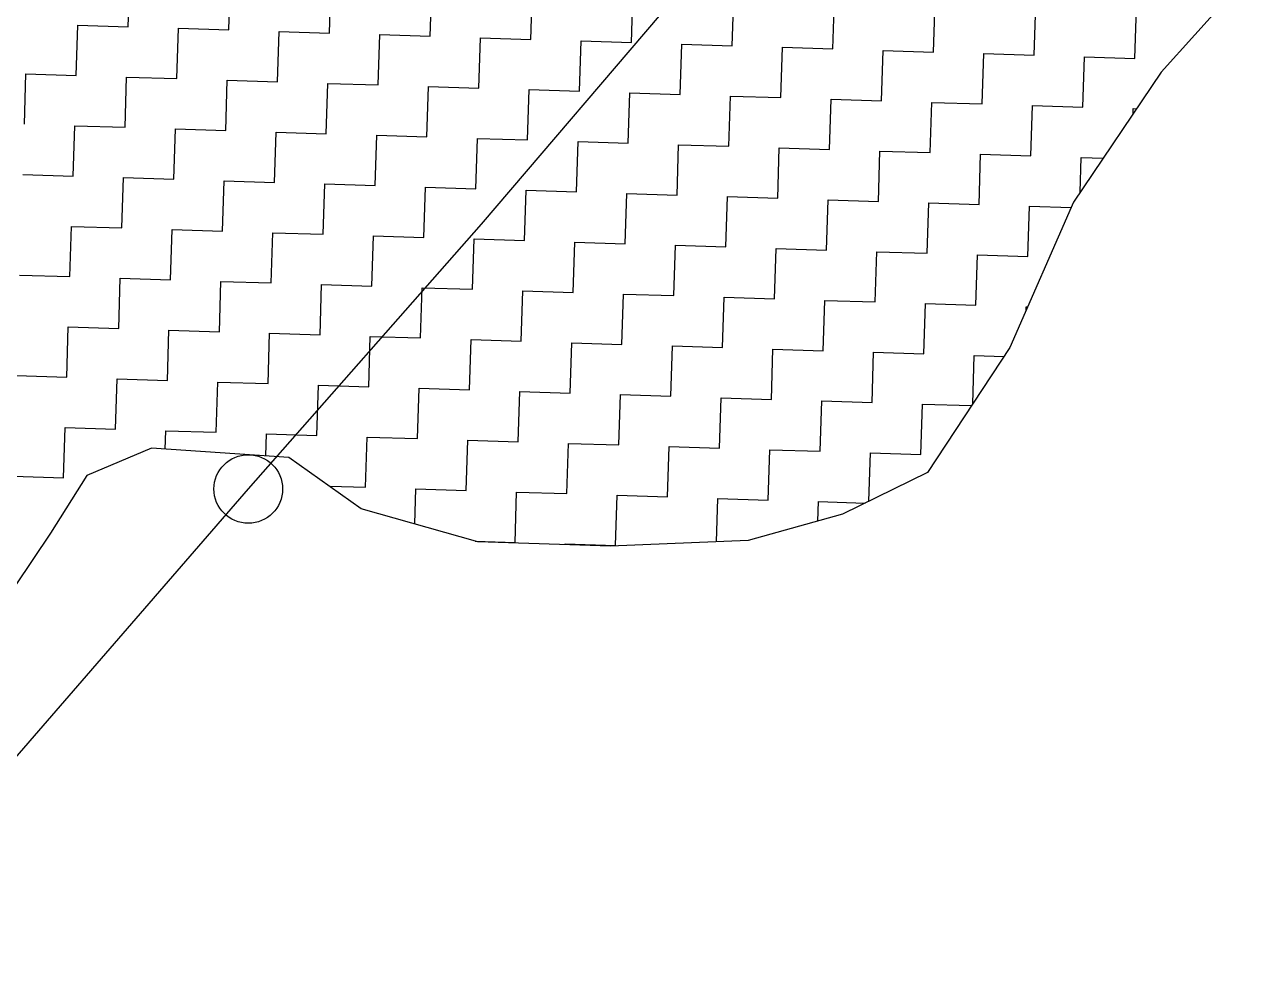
# Model space of a CAD drawing. Header units: metres. Extents: x 289133 to 292218, y 2093453 to 2100632.
# Drawn here: x 290006.2 to 290166.3, y 2093904 to 2094027.2 of the extents above; entities that cross this region are included whole.
import ezdxf

# ---------------------------------------------------------------- set-up
doc = ezdxf.new("R2010")
doc.units = ezdxf.units.M
doc.header["$MEASUREMENT"] = 0
doc.layers.add('POLY_HATCH', color=12, linetype='Continuous')
doc.layers.add('POLY_PARCEL', color=6, linetype='Continuous')

msp = doc.modelspace()

# ---------------------------------------------------------------- linework, layer by layer
msp.add_circle((290035.63, 2093966.14), 4.51)
at = {"layer": 'POLY_HATCH', "linetype": 'Continuous'}
for p, q in [((290019.85, 2094026.94), (290020.06, 2094033.55)), ((290033.08, 2094026.52), (290033.29, 2094033.13)), ((290046.31, 2094026.1), (290046.52, 2094032.72)), ((290059.54, 2094025.69), (290059.75, 2094032.3)), ((290072.77, 2094025.27), (290072.98, 2094031.89)), ((290086, 2094024.85), (290086.21, 2094031.47)), ((290099.23, 2094024.44), (290099.44, 2094031.05)), ((290112.46, 2094024.02), (290112.67, 2094030.64)), ((290125.69, 2094023.61), (290125.9, 2094030.22)), ((290138.92, 2094023.19), (290139.13, 2094029.8)), ((290152.15, 2094022.77), (290152.36, 2094029.39)), ((290013.02, 2094020.53), (290013.23, 2094027.14)), ((290013.23, 2094027.14), (290019.85, 2094026.94)), ((290026.25, 2094020.11), (290026.46, 2094026.73)), ((290026.46, 2094026.73), (290033.08, 2094026.52)), ((290039.49, 2094019.7), (290039.69, 2094026.31)), ((290039.69, 2094026.31), (290046.31, 2094026.1)), ((290052.72, 2094019.28), (290052.92, 2094025.9)), ((290052.92, 2094025.9), (290059.54, 2094025.69)), ((290065.95, 2094018.86), (290066.15, 2094025.48)), ((290066.15, 2094025.48), (290072.77, 2094025.27)), ((290079.18, 2094018.45), (290079.38, 2094025.06)), ((290079.38, 2094025.06), (290086, 2094024.85)), ((290092.41, 2094018.03), (290092.61, 2094024.65)), ((290092.61, 2094024.65), (290099.23, 2094024.44)), ((290105.64, 2094017.61), (290105.84, 2094024.23)), ((290105.84, 2094024.23), (290112.46, 2094024.02)), ((290118.87, 2094017.2), (290119.08, 2094023.81)), ((290119.08, 2094023.81), (290125.69, 2094023.61)), ((290132.1, 2094016.78), (290132.31, 2094023.4)), ((290132.31, 2094023.4), (290138.92, 2094023.19)), ((290145.33, 2094016.37), (290145.54, 2094022.98)), ((290145.54, 2094022.98), (290152.15, 2094022.77)), ((290006.2, 2094014.12), (290006.41, 2094020.74)), ((290006.41, 2094020.74), (290013.02, 2094020.53)), ((290019.43, 2094013.71), (290019.64, 2094020.32)), ((290019.64, 2094020.32), (290026.25, 2094020.11)), ((290032.66, 2094013.29), (290032.87, 2094019.9)), ((290032.87, 2094019.9), (290039.49, 2094019.7)), ((290045.89, 2094012.87), (290046.1, 2094019.49)), ((290046.1, 2094019.49), (290052.72, 2094019.28)), ((290059.12, 2094012.46), (290059.33, 2094019.07)), ((290059.33, 2094019.07), (290065.95, 2094018.86)), ((290072.35, 2094012.04), (290072.56, 2094018.66)), ((290072.56, 2094018.66), (290079.18, 2094018.45)), ((290085.58, 2094011.62), (290085.79, 2094018.24)), ((290085.79, 2094018.24), (290092.41, 2094018.03)), ((290098.81, 2094011.21), (290099.02, 2094017.82)), ((290099.02, 2094017.82), (290105.64, 2094017.61)), ((290112.04, 2094010.79), (290112.25, 2094017.41)), ((290112.25, 2094017.41), (290118.87, 2094017.2)), ((290125.27, 2094010.38), (290125.48, 2094016.99)), ((290125.48, 2094016.99), (290132.1, 2094016.78)), ((290138.5, 2094009.96), (290138.71, 2094016.57)), ((290138.71, 2094016.57), (290145.33, 2094016.37)), ((290151.92, 2094015.46), (290151.94, 2094016.16)), ((290151.94, 2094016.16), (290152.38, 2094016.14)), ((290012.61, 2094007.3), (290012.82, 2094013.91)), ((290012.82, 2094013.91), (290019.43, 2094013.71)), ((290025.84, 2094006.88), (290026.05, 2094013.5)), ((290026.05, 2094013.5), (290032.66, 2094013.29)), ((290039.07, 2094006.47), (290039.28, 2094013.08)), ((290039.28, 2094013.08), (290045.89, 2094012.87)), ((290052.3, 2094006.05), (290052.51, 2094012.66)), ((290052.51, 2094012.66), (290059.12, 2094012.46)), ((290065.53, 2094005.63), (290065.74, 2094012.25)), ((290065.74, 2094012.25), (290072.35, 2094012.04)), ((290078.76, 2094005.22), (290078.97, 2094011.83)), ((290078.97, 2094011.83), (290085.58, 2094011.62)), ((290091.99, 2094004.8), (290092.2, 2094011.42)), ((290092.2, 2094011.42), (290098.81, 2094011.21)), ((290105.22, 2094004.38), (290105.43, 2094011)), ((290105.43, 2094011), (290112.04, 2094010.79)), ((290118.45, 2094003.97), (290118.66, 2094010.58)), ((290118.66, 2094010.58), (290125.27, 2094010.38)), ((290131.68, 2094003.55), (290131.89, 2094010.17)), ((290131.89, 2094010.17), (290138.5, 2094009.96)), ((290144.98, 2094005.17), (290145.12, 2094009.75)), ((290145.12, 2094009.75), (290148.01, 2094009.66)), ((290005.99, 2094007.51), (290012.61, 2094007.3)), ((290019.02, 2094000.48), (290019.22, 2094007.09)), ((290019.22, 2094007.09), (290025.84, 2094006.88)), ((290032.25, 2094000.06), (290032.45, 2094006.67)), ((290032.45, 2094006.67), (290039.07, 2094006.47)), ((290045.48, 2093999.64), (290045.68, 2094006.26)), ((290045.68, 2094006.26), (290052.3, 2094006.05)), ((290058.71, 2093999.23), (290058.91, 2094005.84)), ((290058.91, 2094005.84), (290065.53, 2094005.63)), ((290071.94, 2093998.81), (290072.14, 2094005.43)), ((290072.14, 2094005.43), (290078.76, 2094005.22)), ((290085.17, 2093998.39), (290085.38, 2094005.01)), ((290085.38, 2094005.01), (290091.99, 2094004.8)), ((290098.4, 2093997.98), (290098.61, 2094004.59)), ((290098.61, 2094004.59), (290105.22, 2094004.38)), ((290111.63, 2093997.56), (290111.84, 2094004.18)), ((290111.84, 2094004.18), (290118.45, 2094003.97)), ((290124.86, 2093997.15), (290125.07, 2094003.76)), ((290125.07, 2094003.76), (290131.68, 2094003.55)), ((290138.09, 2093996.73), (290138.3, 2094003.34)), ((290138.3, 2094003.34), (290143.79, 2094003.17)), ((290012.19, 2093994.07), (290012.4, 2094000.68)), ((290012.4, 2094000.68), (290019.02, 2094000.48)), ((290025.42, 2093993.65), (290025.63, 2094000.27)), ((290025.63, 2094000.27), (290032.25, 2094000.06)), ((290038.65, 2093993.24), (290038.86, 2093999.85)), ((290038.86, 2093999.85), (290045.48, 2093999.64)), ((290051.88, 2093992.82), (290052.09, 2093999.43)), ((290052.09, 2093999.43), (290058.71, 2093999.23)), ((290065.11, 2093992.4), (290065.32, 2093999.02)), ((290065.32, 2093999.02), (290071.94, 2093998.81)), ((290078.34, 2093991.99), (290078.55, 2093998.6)), ((290078.55, 2093998.6), (290085.17, 2093998.39)), ((290091.57, 2093991.57), (290091.78, 2093998.19)), ((290091.78, 2093998.19), (290098.4, 2093997.98)), ((290104.8, 2093991.15), (290105.01, 2093997.77)), ((290105.01, 2093997.77), (290111.63, 2093997.56)), ((290118.03, 2093990.74), (290118.24, 2093997.35)), ((290118.24, 2093997.35), (290124.86, 2093997.15)), ((290131.26, 2093990.32), (290131.47, 2093996.94)), ((290131.47, 2093996.94), (290138.09, 2093996.73)), ((290005.58, 2093994.28), (290012.19, 2093994.07)), ((290018.6, 2093987.24), (290018.81, 2093993.86)), ((290018.81, 2093993.86), (290025.42, 2093993.65)), ((290031.83, 2093986.83), (290032.04, 2093993.44)), ((290032.04, 2093993.44), (290038.65, 2093993.24)), ((290045.06, 2093986.41), (290045.27, 2093993.03)), ((290045.27, 2093993.03), (290051.88, 2093992.82)), ((290058.29, 2093986), (290058.5, 2093992.61)), ((290058.5, 2093992.61), (290065.11, 2093992.4)), ((290071.52, 2093985.58), (290071.73, 2093992.19)), ((290071.73, 2093992.19), (290078.34, 2093991.99)), ((290084.75, 2093985.16), (290084.96, 2093991.78)), ((290084.96, 2093991.78), (290091.57, 2093991.57)), ((290097.98, 2093984.75), (290098.19, 2093991.36)), ((290098.19, 2093991.36), (290104.8, 2093991.15)), ((290111.21, 2093984.33), (290111.42, 2093990.95)), ((290111.42, 2093990.95), (290118.03, 2093990.74)), ((290124.44, 2093983.91), (290124.65, 2093990.53)), ((290124.65, 2093990.53), (290131.26, 2093990.32)), ((290137.86, 2093989.6), (290137.88, 2093990.11)), ((290137.88, 2093990.11), (290138.08, 2093990.11)), ((290011.78, 2093980.84), (290011.98, 2093987.45)), ((290011.98, 2093987.45), (290018.6, 2093987.24)), ((290025.01, 2093980.42), (290025.21, 2093987.04)), ((290025.21, 2093987.04), (290031.83, 2093986.83)), ((290038.24, 2093980.01), (290038.44, 2093986.62)), ((290038.44, 2093986.62), (290045.06, 2093986.41)), ((290051.47, 2093979.59), (290051.67, 2093986.2)), ((290051.67, 2093986.2), (290058.29, 2093986)), ((290064.7, 2093979.17), (290064.91, 2093985.79)), ((290064.91, 2093985.79), (290071.52, 2093985.58)), ((290077.93, 2093978.76), (290078.14, 2093985.37)), ((290078.14, 2093985.37), (290084.75, 2093985.16)), ((290091.16, 2093978.34), (290091.37, 2093984.96)), ((290091.37, 2093984.96), (290097.98, 2093984.75)), ((290104.39, 2093977.92), (290104.6, 2093984.54)), ((290104.6, 2093984.54), (290111.21, 2093984.33)), ((290117.62, 2093977.51), (290117.83, 2093984.12)), ((290117.83, 2093984.12), (290124.44, 2093983.91)), ((290130.86, 2093977.35), (290131.06, 2093983.71)), ((290131.06, 2093983.71), (290134.97, 2093983.58)), ((290005.16, 2093981.05), (290011.78, 2093980.84)), ((290018.18, 2093974.01), (290018.39, 2093980.63)), ((290018.39, 2093980.63), (290025.01, 2093980.42)), ((290031.41, 2093973.6), (290031.62, 2093980.21)), ((290031.62, 2093980.21), (290038.24, 2093980.01)), ((290044.64, 2093973.18), (290044.85, 2093979.8)), ((290044.85, 2093979.8), (290051.47, 2093979.59)), ((290057.87, 2093972.77), (290058.08, 2093979.38)), ((290058.08, 2093979.38), (290064.7, 2093979.17)), ((290071.1, 2093972.35), (290071.31, 2093978.96)), ((290071.31, 2093978.96), (290077.93, 2093978.76)), ((290084.33, 2093971.93), (290084.54, 2093978.55)), ((290084.54, 2093978.55), (290091.16, 2093978.34)), ((290097.56, 2093971.52), (290097.77, 2093978.13)), ((290097.77, 2093978.13), (290104.39, 2093977.92)), ((290110.79, 2093971.1), (290111, 2093977.72)), ((290111, 2093977.72), (290117.62, 2093977.51)), ((290124.03, 2093970.68), (290124.23, 2093977.3)), ((290124.23, 2093977.3), (290130.69, 2093977.1)), ((290011.36, 2093967.61), (290011.57, 2093974.22)), ((290011.57, 2093974.22), (290018.18, 2093974.01)), ((290024.72, 2093971.39), (290024.8, 2093973.81)), ((290024.8, 2093973.81), (290031.41, 2093973.6)), ((290037.94, 2093970.5), (290038.03, 2093973.39)), ((290038.03, 2093973.39), (290044.64, 2093973.18)), ((290051.05, 2093966.36), (290051.26, 2093972.97)), ((290051.26, 2093972.97), (290057.87, 2093972.77)), ((290064.28, 2093965.94), (290064.49, 2093972.56)), ((290064.49, 2093972.56), (290071.1, 2093972.35)), ((290077.51, 2093965.53), (290077.72, 2093972.14)), ((290077.72, 2093972.14), (290084.33, 2093971.93)), ((290090.74, 2093965.11), (290090.95, 2093971.73)), ((290090.95, 2093971.73), (290097.56, 2093971.52)), ((290103.97, 2093964.69), (290104.18, 2093971.31)), ((290104.18, 2093971.31), (290110.79, 2093971.1)), ((290117.21, 2093964.54), (290117.41, 2093970.89)), ((290117.41, 2093970.89), (290124.03, 2093970.68)), ((290004.74, 2093967.82), (290011.36, 2093967.61)), ((290046.29, 2093966.51), (290051.05, 2093966.36)), ((290057.52, 2093961.54), (290057.67, 2093966.15)), ((290057.67, 2093966.15), (290064.28, 2093965.94)), ((290070.69, 2093959.12), (290070.9, 2093965.73)), ((290070.9, 2093965.73), (290077.51, 2093965.53)), ((290083.92, 2093958.7), (290084.13, 2093965.32)), ((290084.13, 2093965.32), (290090.74, 2093965.11)), ((290097.18, 2093959.19), (290097.36, 2093964.9)), ((290097.36, 2093964.9), (290103.97, 2093964.69)), ((290110.51, 2093961.93), (290110.59, 2093964.49)), ((290110.59, 2093964.49), (290116.7, 2093964.29)), ((290065.47, 2093959.28), (290070.69, 2093959.12)), ((290077.3, 2093958.91), (290083.92, 2093958.7)), ((290077.3, 2093958.82), (290077.3, 2093958.91))]:
    msp.add_line(p, q, dxfattribs=at)
at = {"layer": 'POLY_HATCH'}
for p, q in [((290166.33, 2094032.87), (290155.62, 2094020.94)), ((290155.62, 2094020.94), (290144.1, 2094003.86)), ((290144.1, 2094003.86), (290135.74, 2093984.75)), ((290135.74, 2093984.75), (290124.89, 2093968.3)), ((290022.92, 2093971.51), (290014.41, 2093967.91)), ((290040.97, 2093970.3), (290022.92, 2093971.51)), ((290050.45, 2093963.54), (290040.97, 2093970.3)), ((290014.41, 2093967.91), (290009.65, 2093960.31)), ((290124.89, 2093968.3), (290113.74, 2093962.84)), ((290065.82, 2093959.18), (290050.45, 2093963.54)), ((290113.74, 2093962.84), (290101.35, 2093959.36)), ((290009.65, 2093960.31), (290001.52, 2093948.29)), ((290083.24, 2093958.64), (290065.82, 2093959.18)), ((290101.35, 2093959.36), (290083.24, 2093958.64))]:
    msp.add_line(p, q, dxfattribs=at)
at = {"layer": 'POLY_PARCEL'}
for p, q in [((290125.24, 2094070.2), (290066.25, 2094000.95)), ((290066.25, 2094000.95), (290035.63, 2093966.14)), ((290035.63, 2093966.14), (289981.7, 2093903.98))]:
    msp.add_line(p, q, dxfattribs=at)

doc.saveas('drawing.dxf')
